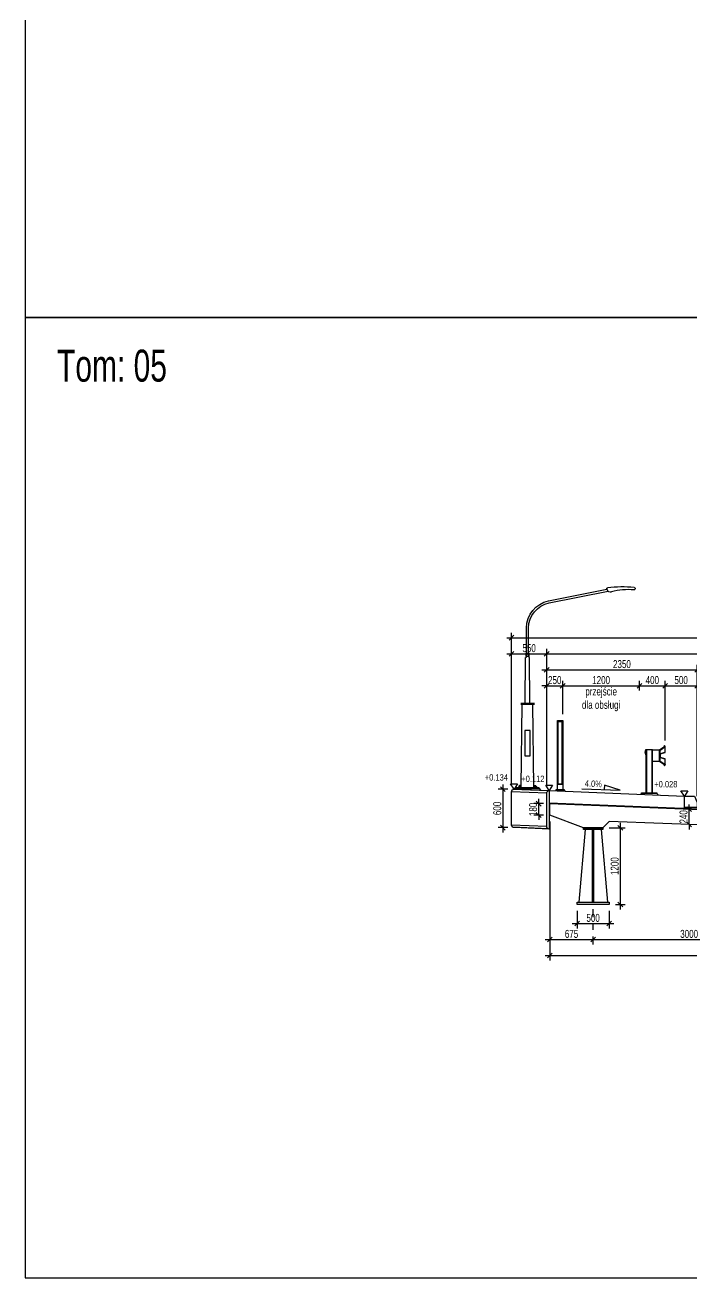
# Model space of a CAD drawing. Header units: metres. Extents: x -15 to 43, y -82 to 57.
# Drawn here: x -15 to -4.58, y -82.5 to -62.93 of the extents above; entities that cross this region are included whole.
import ezdxf
from ezdxf.enums import TextEntityAlignment as Align

# ---------------------------------------------------------------- set-up
doc = ezdxf.new("R2010")
doc.units = ezdxf.units.M
doc.header["$MEASUREMENT"] = 0
doc.linetypes.add('CENTER', pattern=[2, 1.25, -0.25, 0.25, -0.25])
doc.linetypes.add('HIDDEN', pattern=[0.375, 0.25, -0.125])
for name, color, linetype in [('AII_M_balustrady', 8, 'Continuous'), ('AII_M_bariery', 8, 'Continuous'), ('AII_M_izolacja', 8, 'Continuous'), ('AII_M_konstrukcja beton', 3, 'Continuous'), ('AII_M_konstrukcja stal', 8, 'Continuous'), ('AII_M_krawężnik', 9, 'Continuous'), ('AII_M_nawierzchnia', 9, 'Continuous'), ('AII_M_wymiary', 9, 'Continuous'), ('AII_M_wyposażenie', 8, 'Continuous')]:
    doc.layers.add(name, color=color, linetype=linetype)
doc.layers.add('AII_M_koty wysokościowe', color=1, linetype='Continuous', lineweight=18)
doc.layers.add('AII_M_osie główne', color=9, linetype='CENTER', lineweight=18)
doc.layers.add('AII_M_pomoc', color=30, linetype='Continuous', plot=False)
doc.styles.add('AII_norm.', font='CDMSIMPL.shx', dxfattribs={"width": 0.75, "bigfont": 'CDMBIGPL.shx'})
doc.styles.add('CDMSTYLE', font='CDMSIMPL.shx', dxfattribs={"width": 0.7, "bigfont": 'CDMBIGPL.shx'})
doc.dimstyles.new('A2_M50MM', dxfattribs={"dimscale": 0.05, "dimtxt": 2.5, "dimasz": 1.5, "dimexe": 1.5, "dimexo": 2, "dimgap": 0.5, "dimtad": 1, "dimdec": 0, "dimlfac": 1000, "dimrnd": 5, "dimzin": 9, "dimtxsty": 'AII_norm.', "dimblk": 'OBLIQUE', "dimcen": 2.5, "dimdle": 1.5, "dimclrd": 256, "dimclre": 256, "dimclrt": 1, "dimadec": 1, "dimazin": 2, "dimtfac": 1, "dimtdec": 0, "dimtix": 1, "dimtmove": 1, "dimatfit": 3, "dimfxl": 1, "dimtvp": 1, "dimtfillclr": 256, "dimtolj": 1, "dimtzin": 0, "dimarcsym": 0})

# ---------------------------------------------------------------- blocks, each defined once
blk = doc.blocks.new('Deska_0.6')
at = {"layer": 'AII_M_wyposażenie', "color": 0, "linetype": 'ByBlock', "lineweight": -2}
blk.add_lwpolyline([(0, 0), (0, -0.6, 0.414214), (0.04, -0.56), (0.04, -0.04, 0.414214)], format="xyb", close=True, dxfattribs=at)
blk = doc.blocks.new('Bariera')
at = {"color": 0, "linetype": 'ByBlock', "lineweight": -2}
for p, q in [((-0.165, 0.685), (-0.165, 0.505)), ((-0.069, 0.685), (-0.165, 0.685)), ((-0.161, 0.505), (-0.161, 0.685)), ((-0.05, 0.685), (-0.069, 0.685)), ((-0.054, 0.505), (-0.054, 0.685)), ((-0.05, 0.683), (-0.05, 0.687)), ((-0.05, 0.503), (-0.05, 0.683)), ((-0.042, 0.687), (-0.042, 0.013)), ((0.042, 0.687), (0.042, 0.013)), ((0.052, 0.689), (0.05, 0.687)), ((-0.165, 0.505), (-0.05, 0.505))]:
    blk.add_line(p, q, dxfattribs=at)
for points in [[(-0.25, 0.454), (-0.25, 0.538, -0.324981), (-0.245, 0.545), (-0.178, 0.566, 0.324981), (-0.173, 0.573), (-0.173, 0.593), (-0.173, 0.613, 0.324981), (-0.178, 0.62), (-0.245, 0.641, -0.324981), (-0.25, 0.648), (-0.25, 0.732, -0.15172), (-0.249, 0.736), (-0.239, 0.75), (-0.237, 0.748), (-0.246, 0.735, 0.15172), (-0.247, 0.731), (-0.247, 0.65, 0.324981), (-0.242, 0.644), (-0.175, 0.622, -0.324981), (-0.17, 0.615), (-0.17, 0.593), (-0.17, 0.571, -0.324981), (-0.175, 0.564), (-0.242, 0.542, 0.324981), (-0.247, 0.536), (-0.247, 0.455, 0.15172), (-0.246, 0.451), (-0.237, 0.438), (-0.239, 0.436), (-0.249, 0.45, -0.15172), (-0.25, 0.454, 0.15172), (-0.249, 0.45)], [(0.052, 0.689, -0.305469), (0.052, 0.605), (0.05, 0.607, 0.3), (0.05, 0.687, 0.425)]]:
    blk.add_lwpolyline(points, format="xyb", dxfattribs=at)
blk.add_lwpolyline([(-0.168, 0.685, -0.252386), (-0.165, 0.679), (-0.165, 0.507, -0.252386), (-0.168, 0.501), (-0.241, 0.453), (-0.244, 0.457), (-0.173, 0.504, 0.252386), (-0.17, 0.509), (-0.17, 0.677, 0.252386), (-0.173, 0.682), (-0.244, 0.729), (-0.241, 0.733)], format="xyb", close=True, dxfattribs=at)
blk.add_lwpolyline([(-0.05, 0.013), (-0.05, 0.687), (0.05, 0.687), (0.05, 0.013)], dxfattribs=at)
blk.add_lwpolyline([(-0.12, 0), (0.12, 0), (0.12, 0.013), (-0.12, 0.013)], close=True, dxfattribs=at)
blk = doc.blocks.new('Balustrada_1.1')
at = {"layer": 'AII_M_balustrady', "color": 0, "linetype": 'ByBlock', "lineweight": -2}
for points in [[(0.04, 0.01), (0.04, 1.09), (-0.04, 1.09), (-0.04, 0.01)], [(-0.04, 1.07), (0.04, 1.07)], [(-0.03, 0.1), (-0.03, 1.07)], [(0.03, 0.1), (0.03, 1.07)]]:
    blk.add_lwpolyline(points, dxfattribs=at)
for points in [[(-0.06, 0), (0.06, 0), (0.06, 0.01), (-0.06, 0.01)], [(-0.03, 0.09), (0.03, 0.09), (0.03, 0.1), (-0.03, 0.1)]]:
    blk.add_lwpolyline(points, close=True, dxfattribs=at)
blk = doc.blocks.new('Latarnia_0.6_4')
at = {"layer": 'AII_M_wyposażenie', "color": 0, "linetype": 'ByBlock', "lineweight": -2, "ltscale": 5, "extrusion": (0, 0, -1)}
for p, q in [((0.01, 2.964), (-0.899, 3.145)), ((0.003, 2.931), (-0.92, 3.116)), ((0.324, 2.153), (0.324, 2.54)), ((0.357, 2.152), (0.357, 2.54)), ((0.315, 2.143), (0.324, 2.153)), ((0.365, 2.143), (0.357, 2.152))]:
    blk.add_line(p, q, dxfattribs=at)
at = {"layer": 'AII_M_wyposażenie', "color": 0, "linetype": 'ByBlock', "lineweight": -2, "ltscale": 5}
for p, q in [((0.303, 1.368), (0.31, 2.077)), ((0.31, 2.077), (0.319, 2.077)), ((0.319, 2.099), (0.319, 2.077)), ((0.362, 2.099), (0.362, 2.077)), ((0.362, 2.077), (0.371, 2.077)), ((0.378, 1.368), (0.371, 2.077)), ((0.24, 0.06), (0.255, 1.348)), ((0.44, 0.06), (0.426, 1.348)), ((0.438, 0.041), (0.242, 0.041))]:
    blk.add_line(p, q, dxfattribs=at)
at = {"layer": 'AII_M_wyposażenie', "color": 0, "linetype": 'ByBlock', "lineweight": -2, "ltscale": 0.2}
for p, q in [((0.445, 1.368), (0.23, 1.368)), ((0.445, 1.348), (0.23, 1.348))]:
    blk.add_line(p, q, dxfattribs=at)
at = {"layer": 'AII_M_wyposażenie', "color": 0, "linetype": 'ByBlock', "lineweight": -2}
for p, q in [((0.245, 0.044), (0.195, 0.044)), ((0.195, 0.041), (0.195, 0.044)), ((0.197, 0.061), (0.197, 0.044)), ((0.197, 0.061), (0.243, 0.06)), ((0.213, 0.081), (0.208, 0.076)), ((0.208, 0.06), (0.208, 0.076)), ((0.227, 0.081), (0.213, 0.081)), ((0.232, 0.076), (0.227, 0.081)), ((0.232, 0.06), (0.232, 0.076)), ((0.243, 0.044), (0.243, 0.06)), ((0.245, 0.041), (0.245, 0.044)), ((0.435, 0.041), (0.435, 0.044)), ((0.435, 0.044), (0.485, 0.044)), ((0.483, 0.061), (0.437, 0.06)), ((0.437, 0.044), (0.437, 0.06)), ((0.448, 0.076), (0.453, 0.081)), ((0.448, 0.06), (0.448, 0.076)), ((0.453, 0.081), (0.467, 0.081)), ((0.467, 0.081), (0.472, 0.076)), ((0.472, 0.06), (0.472, 0.076)), ((0.483, 0.061), (0.483, 0.044)), ((0.485, 0.041), (0.485, 0.044))]:
    blk.add_line(p, q, dxfattribs=at)
blk.add_lwpolyline([(0, -0.6), (0.55, -0.578, 0.414214), (0.59, -0.538), (0.59, -0.018, 0.414214), (0.55, 0.022), (0, 0)], format="xyb", dxfattribs=at)
for points in [[(0.02, -0.005), (0.57, 0.017)], [(0.16, 0.031), (0.135, 0.005)], [(0.52, 0.031), (0.53, 0.021)], [(0.04, -0.04), (0.59, -0.018)], [(0.02, -0.595), (0.57, -0.573)]]:
    blk.add_lwpolyline(points, dxfattribs=at)
blk.add_lwpolyline([(0.16, 0.041), (0.52, 0.041), (0.52, 0.031), (0.16, 0.031)], close=True, dxfattribs=at)
at = {"layer": 'AII_M_wyposażenie', "color": 0, "linetype": 'ByBlock', "lineweight": -2, "elevation": 0}
blk.add_lwpolyline([(0.04, -0.56), (0.59, -0.538)], dxfattribs=at)
at = {"layer": 'AII_M_wyposażenie', "color": 0, "linetype": 'ByBlock', "lineweight": -2, "ltscale": 5}
for centre in [(0.324, 2.121), (0.356, 2.121)]:
    blk.add_circle(centre, 0.00534, dxfattribs=at)
for centre, radius, start, end in [((-1.324, 3.153), 0.0185, 95.8276, 277.0544), ((-0.918, 3.151), 0.0193, 343.5823, 72.9825), ((-0.075, 2.54), 0.432, 0, 78.6901), ((-0.075, 2.54), 0.399, 0, 78.6901)]:
    blk.add_arc(centre, radius, start, end, dxfattribs=at)
at = {"layer": 'AII_M_wyposażenie', "color": 0, "linetype": 'ByBlock', "lineweight": -2, "ltscale": 5, "extrusion": (0, 0, -1)}
for centre, radius, start, end in [((1.128, 1.218), 1.963, 84.2073, 96.3257), ((1.221, 2.139), 1, 84.2065, 104.45), ((0.953, 3.161), 0.0567, 196.5854, 288.7065)]:
    blk.add_arc(centre, radius, start, end, dxfattribs=at)
at = {"layer": 'AII_M_wyposażenie', "color": 0, "linetype": 'ByBlock', "lineweight": -2, "ltscale": 5}
for points in [[(0.315, 2.143), (0.365, 2.143), (0.365, 2.099), (0.315, 2.099)], [(0.297, 0.941), (0.382, 0.941), (0.382, 0.541), (0.297, 0.541)]]:
    blk.add_3dface(points, dxfattribs=at)
blk = doc.blocks.new('_OBLIQUE')
at = {"color": 0, "linetype": 'ByBlock'}
blk.add_line((-0.5, -0.5), (0.5, 0.5), dxfattribs=at)
blk = doc.blocks.new('*D8475')
at = {"layer": 'AII_M_wymiary', "lineweight": -2, "transparency": 16777216}
for p, q in [((-7.46, -74.8661), (-7.61, -74.8661)), ((-7.535, -74.7911), (-7.535, -75.5411)), ((-7.46, -75.4661), (-7.61, -75.4661))]:
    blk.add_line(p, q, dxfattribs=at)
at = {"layer": 'Defpoints', "color": 0, "lineweight": 25, "transparency": 16777216}
for p in [(-7.36, -74.8661), (-7.535, -75.4661), (-7.36, -75.4661)]:
    blk.add_point(p, dxfattribs=at)
at = {"layer": 'AII_M_wymiary', "lineweight": -2, "transparency": 16777216, "xscale": 0.07500000000000001, "yscale": 0.07500000000000001, "zscale": 0.07500000000000001}
for p, rotation in [((-7.535, -74.8661), 90), ((-7.535, -75.4661), 270)]:
    blk.add_blockref('_OBLIQUE', p, dxfattribs=dict(at, rotation=rotation))
at = {"layer": 'AII_M_wymiary', "color": 1, "lineweight": 25, "transparency": 16777216, "insert": (-7.6225, -75.1661), "char_height": 0.125, "attachment_point": 5, "rotation": 90, "style": 'AII_norm.'}
blk.add_mtext('\\A1;600', dxfattribs=at)
blk = doc.blocks.new('Spadek')
at = {"layer": 'AII_M_wymiary', "color": 0}
blk.add_lwpolyline([(-0.3, 0), (0.3, 0), (0.05, 0.07), (0.05, 0.07), (0.05, 0)], dxfattribs=at)
at = {"layer": 'AII_M_wymiary', "color": 1, "style": 'CDMSTYLE', "width": 0.8}
blk.add_attdef('SP', text='', height=0.1, rotation=360, dxfattribs=at).set_placement((-0.125, 0.035), align=Align.CENTER)
blk = doc.blocks.new('*D8481')
at = {"layer": 'AII_M_wymiary', "lineweight": -2, "transparency": 16777216}
for p, q in [((-5, -74.104), (-5, -73.175)), ((-4.5, -74.972), (-4.5, -73.175)), ((-5.075, -73.25), (-4.425, -73.25))]:
    blk.add_line(p, q, dxfattribs=at)
at = {"layer": 'Defpoints', "color": 0, "lineweight": 25, "transparency": 16777216}
for p in [(-4.5, -73.25), (-5, -74.204), (-4.5, -75.072)]:
    blk.add_point(p, dxfattribs=at)
at = {"layer": 'AII_M_wymiary', "lineweight": -2, "transparency": 16777216, "xscale": 0.07500000000000001, "yscale": 0.07500000000000001, "zscale": 0.07500000000000001, "rotation": 180}
blk.add_blockref('_OBLIQUE', (-5, -73.25), dxfattribs=at)
at = {"layer": 'AII_M_wymiary', "lineweight": -2, "transparency": 16777216, "xscale": 0.07500000000000001, "yscale": 0.07500000000000001, "zscale": 0.07500000000000001}
blk.add_blockref('_OBLIQUE', (-4.5, -73.25), dxfattribs=at)
at = {"layer": 'AII_M_wymiary', "color": 1, "lineweight": 25, "transparency": 16777216, "insert": (-4.75, -73.162), "char_height": 0.125, "attachment_point": 5, "style": 'AII_norm.'}
blk.add_mtext('\\A1;500', dxfattribs=at)
blk = doc.blocks.new('*D8482')
at = {"layer": 'AII_M_wymiary', "lineweight": -2, "transparency": 16777216}
for p, q in [((-5.4, -73.325), (-5.4, -73.175)), ((-5, -74.104), (-5, -73.175)), ((-5.475, -73.25), (-4.925, -73.25))]:
    blk.add_line(p, q, dxfattribs=at)
at = {"layer": 'Defpoints', "color": 0, "lineweight": 25, "transparency": 16777216}
for p in [(-5, -73.25), (-5.4, -73.425), (-5, -74.204)]:
    blk.add_point(p, dxfattribs=at)
at = {"layer": 'AII_M_wymiary', "lineweight": -2, "transparency": 16777216, "xscale": 0.07500000000000001, "yscale": 0.07500000000000001, "zscale": 0.07500000000000001, "rotation": 180}
blk.add_blockref('_OBLIQUE', (-5.4, -73.25), dxfattribs=at)
at = {"layer": 'AII_M_wymiary', "lineweight": -2, "transparency": 16777216, "xscale": 0.07500000000000001, "yscale": 0.07500000000000001, "zscale": 0.07500000000000001}
blk.add_blockref('_OBLIQUE', (-5, -73.25), dxfattribs=at)
at = {"layer": 'AII_M_wymiary', "color": 1, "lineweight": 25, "transparency": 16777216, "insert": (-5.2, -73.162), "char_height": 0.125, "attachment_point": 5, "style": 'AII_norm.'}
blk.add_mtext('\\A1;400', dxfattribs=at)
blk = doc.blocks.new('*D8483')
at = {"layer": 'AII_M_wymiary', "lineweight": -2, "transparency": 16777216}
for p, q in [((-6.6, -73.6925), (-6.6, -73.175)), ((-5.4, -73.325), (-5.4, -73.175)), ((-6.675, -73.25), (-5.325, -73.25))]:
    blk.add_line(p, q, dxfattribs=at)
at = {"layer": 'Defpoints', "color": 0, "lineweight": 25, "transparency": 16777216}
for p in [(-5.4, -73.25), (-5.4, -73.425), (-6.6, -73.7925)]:
    blk.add_point(p, dxfattribs=at)
at = {"layer": 'AII_M_wymiary', "lineweight": -2, "transparency": 16777216, "xscale": 0.07500000000000001, "yscale": 0.07500000000000001, "zscale": 0.07500000000000001, "rotation": 180}
blk.add_blockref('_OBLIQUE', (-6.6, -73.25), dxfattribs=at)
at = {"layer": 'AII_M_wymiary', "lineweight": -2, "transparency": 16777216, "xscale": 0.07500000000000001, "yscale": 0.07500000000000001, "zscale": 0.07500000000000001}
blk.add_blockref('_OBLIQUE', (-5.4, -73.25), dxfattribs=at)
at = {"layer": 'AII_M_wymiary', "color": 1, "lineweight": 25, "transparency": 16777216, "char_height": 0.125, "attachment_point": 5, "style": 'AII_norm.'}
for s, insert in [('\\A1;1200', (-6, -73.1625)), ('\\A1;przejście\\Pdla obsługi', (-6, -73.4625))]:
    blk.add_mtext(s, dxfattribs=dict(at, insert=insert))
blk = doc.blocks.new('*D8484')
at = {"layer": 'AII_M_wymiary', "lineweight": -2, "transparency": 16777216}
for p, q in [((-6.85, -74.8281), (-6.85, -73.175)), ((-6.6, -73.6925), (-6.6, -73.175)), ((-6.85, -73.25), (-6.925, -73.25)), ((-6.85, -73.25), (-6.6, -73.25)), ((-6.6, -73.25), (-6.525, -73.25))]:
    blk.add_line(p, q, dxfattribs=at)
at = {"layer": 'Defpoints', "color": 0, "lineweight": 25, "transparency": 16777216}
for p in [(-6.6, -73.25), (-6.6, -73.7925), (-6.85, -74.9281)]:
    blk.add_point(p, dxfattribs=at)
at = {"layer": 'AII_M_wymiary', "lineweight": -2, "transparency": 16777216, "xscale": 0.07500000000000001, "yscale": 0.07500000000000001, "zscale": 0.07500000000000001}
blk.add_blockref('_OBLIQUE', (-6.85, -73.25), dxfattribs=at)
at = {"layer": 'AII_M_wymiary', "lineweight": -2, "transparency": 16777216, "xscale": 0.07500000000000001, "yscale": 0.07500000000000001, "zscale": 0.07500000000000001, "rotation": 180}
blk.add_blockref('_OBLIQUE', (-6.6, -73.25), dxfattribs=at)
at = {"layer": 'AII_M_wymiary', "color": 1, "lineweight": 25, "transparency": 16777216, "insert": (-6.725, -73.1625), "char_height": 0.125, "attachment_point": 5, "style": 'AII_norm.'}
blk.add_mtext('\\A1;250', dxfattribs=at)
blk = doc.blocks.new('*D8487')
at = {"layer": 'AII_M_wymiary', "lineweight": -2, "transparency": 16777216}
for p, q in [((-6.85, -74.8281), (-6.85, -72.925)), ((-4.5, -74.9725), (-4.5, -72.925)), ((-6.925, -73), (-4.425, -73))]:
    blk.add_line(p, q, dxfattribs=at)
at = {"layer": 'Defpoints', "color": 0, "lineweight": 25, "transparency": 16777216}
for p in [(-4.5, -73), (-6.85, -74.9281), (-4.5, -75.0725)]:
    blk.add_point(p, dxfattribs=at)
at = {"layer": 'AII_M_wymiary', "lineweight": -2, "transparency": 16777216, "xscale": 0.07500000000000001, "yscale": 0.07500000000000001, "zscale": 0.07500000000000001, "rotation": 180}
blk.add_blockref('_OBLIQUE', (-6.85, -73), dxfattribs=at)
at = {"layer": 'AII_M_wymiary', "lineweight": -2, "transparency": 16777216, "xscale": 0.07500000000000001, "yscale": 0.07500000000000001, "zscale": 0.07500000000000001}
blk.add_blockref('_OBLIQUE', (-4.5, -73), dxfattribs=at)
at = {"layer": 'AII_M_wymiary', "color": 1, "lineweight": 25, "transparency": 16777216, "insert": (-5.675, -72.9125), "char_height": 0.125, "attachment_point": 5, "style": 'AII_norm.'}
blk.add_mtext('\\A1;2350', dxfattribs=at)
blk = doc.blocks.new('*D8490')
at = {"layer": 'AII_M_wymiary', "lineweight": -2, "transparency": 16777216}
for p, q in [((-6.925, -72.75), (6.675, -72.75)), ((-6.85, -74.8281), (-6.85, -72.675)), ((6.6, -74.866), (6.6, -72.675))]:
    blk.add_line(p, q, dxfattribs=at)
at = {"layer": 'Defpoints', "color": 0, "lineweight": 25, "transparency": 16777216}
for p in [(6.6, -72.75), (-6.85, -74.9281), (6.6, -74.966)]:
    blk.add_point(p, dxfattribs=at)
at = {"layer": 'AII_M_wymiary', "lineweight": -2, "transparency": 16777216, "xscale": 0.07500000000000001, "yscale": 0.07500000000000001, "zscale": 0.07500000000000001, "rotation": 180}
blk.add_blockref('_OBLIQUE', (-6.85, -72.75), dxfattribs=at)
at = {"layer": 'AII_M_wymiary', "lineweight": -2, "transparency": 16777216, "xscale": 0.07500000000000001, "yscale": 0.07500000000000001, "zscale": 0.07500000000000001}
blk.add_blockref('_OBLIQUE', (6.6, -72.75), dxfattribs=at)
at = {"layer": 'AII_M_wymiary', "color": 1, "lineweight": 25, "transparency": 16777216, "insert": (-0.125, -72.6625), "char_height": 0.125, "attachment_point": 5, "style": 'AII_norm.'}
blk.add_mtext('\\A1;13450', dxfattribs=at)
blk = doc.blocks.new('*D8491')
at = {"layer": 'AII_M_wymiary', "lineweight": -2, "transparency": 16777216}
for p, q in [((-7.475, -72.75), (-6.775, -72.75)), ((-7.4, -74.8061), (-7.4, -72.675)), ((-6.85, -74.8281), (-6.85, -72.675))]:
    blk.add_line(p, q, dxfattribs=at)
at = {"layer": 'Defpoints', "color": 0, "lineweight": 25, "transparency": 16777216}
for p in [(-6.85, -72.75), (-7.4, -74.9061), (-6.85, -74.9281)]:
    blk.add_point(p, dxfattribs=at)
at = {"layer": 'AII_M_wymiary', "lineweight": -2, "transparency": 16777216, "xscale": 0.07500000000000001, "yscale": 0.07500000000000001, "zscale": 0.07500000000000001, "rotation": 180}
blk.add_blockref('_OBLIQUE', (-7.4, -72.75), dxfattribs=at)
at = {"layer": 'AII_M_wymiary', "lineweight": -2, "transparency": 16777216, "xscale": 0.07500000000000001, "yscale": 0.07500000000000001, "zscale": 0.07500000000000001}
blk.add_blockref('_OBLIQUE', (-6.85, -72.75), dxfattribs=at)
at = {"layer": 'AII_M_wymiary', "color": 1, "lineweight": 25, "transparency": 16777216, "insert": (-7.125, -72.6625), "char_height": 0.125, "attachment_point": 5, "style": 'AII_norm.'}
blk.add_mtext('\\A1;550', dxfattribs=at)
blk = doc.blocks.new('*D8493')
at = {"layer": 'AII_M_wymiary', "lineweight": -2, "transparency": 16777216}
for p, q in [((-7.475, -72.5), (7.225, -72.5)), ((-7.4, -74.8061), (-7.4, -72.425)), ((7.15, -74.85225), (7.15, -72.425))]:
    blk.add_line(p, q, dxfattribs=at)
at = {"layer": 'Defpoints', "color": 0, "lineweight": 25, "transparency": 16777216}
for p in [(7.15, -72.5), (-7.4, -74.9061), (7.15, -74.95225)]:
    blk.add_point(p, dxfattribs=at)
at = {"layer": 'AII_M_wymiary', "lineweight": -2, "transparency": 16777216, "xscale": 0.07500000000000001, "yscale": 0.07500000000000001, "zscale": 0.07500000000000001, "rotation": 180}
blk.add_blockref('_OBLIQUE', (-7.4, -72.5), dxfattribs=at)
at = {"layer": 'AII_M_wymiary', "lineweight": -2, "transparency": 16777216, "xscale": 0.07500000000000001, "yscale": 0.07500000000000001, "zscale": 0.07500000000000001}
blk.add_blockref('_OBLIQUE', (7.15, -72.5), dxfattribs=at)
at = {"layer": 'AII_M_wymiary', "color": 1, "lineweight": 25, "transparency": 16777216, "insert": (-0.125, -72.4125), "char_height": 0.125, "attachment_point": 5, "style": 'AII_norm.'}
blk.add_mtext('\\A1;14550', dxfattribs=at)
blk = doc.blocks.new('00kota3')
at = {"layer": 'AII_M_koty wysokościowe', "color": 0, "linetype": 'Continuous', "lineweight": -2}
blk.add_lwpolyline([(1.08, 1.66), (-1.04, 1.66), (0, 0)], close=True, dxfattribs=at)
at = {"layer": 'AII_M_koty wysokościowe', "color": 0, "linetype": 'Continuous', "lineweight": -2, "style": 'CDMSTYLE', "width": 0.85}
blk.add_attdef('%%P000.000', (0.49, 2.69), '', height=2, dxfattribs=at)
blk = doc.blocks.new('*D8494')
at = {"layer": 'AII_M_wymiary', "lineweight": -2, "transparency": 16777216}
for p, q in [((-5.875, -75.468), (-5.625, -75.468)), ((-5.7, -76.743), (-5.7, -75.393)), ((-5.775, -76.668), (-5.625, -76.668))]:
    blk.add_line(p, q, dxfattribs=at)
at = {"layer": 'Defpoints', "color": 0, "lineweight": 25, "transparency": 16777216}
for p in [(-5.975, -75.468), (-5.7, -75.468), (-5.875, -76.668)]:
    blk.add_point(p, dxfattribs=at)
at = {"layer": 'AII_M_wymiary', "lineweight": -2, "transparency": 16777216, "xscale": 0.07500000000000001, "yscale": 0.07500000000000001, "zscale": 0.07500000000000001}
for p, rotation in [((-5.7, -75.468), 90), ((-5.7, -76.668), 270)]:
    blk.add_blockref('_OBLIQUE', p, dxfattribs=dict(at, rotation=rotation))
at = {"layer": 'AII_M_wymiary', "color": 1, "lineweight": 25, "transparency": 16777216, "insert": (-5.7875, -76.068), "char_height": 0.125, "attachment_point": 5, "rotation": 90, "style": 'AII_norm.'}
blk.add_mtext('\\A1;1200', dxfattribs=at)
blk = doc.blocks.new('*D8496')
at = {"layer": 'AII_M_wymiary', "lineweight": -2, "transparency": 16777216}
for p, q in [((-4.625, -75.178), (-4.625, -75.103)), ((-4.625, -75.418), (-4.625, -75.178)), ((-4.625, -75.418), (-4.625, -75.493))]:
    blk.add_line(p, q, dxfattribs=at)
at = {"layer": 'Defpoints', "color": 0, "lineweight": 25, "transparency": 16777216}
for p in [(-4.625, -75.178), (-4.625, -75.178), (-4.625, -75.418)]:
    blk.add_point(p, dxfattribs=at)
at = {"layer": 'AII_M_wymiary', "lineweight": -2, "transparency": 16777216, "xscale": 0.07500000000000001, "yscale": 0.07500000000000001, "zscale": 0.07500000000000001}
for p, rotation in [((-4.625, -75.178), 270), ((-4.625, -75.418), 90)]:
    blk.add_blockref('_OBLIQUE', p, dxfattribs=dict(at, rotation=rotation))
at = {"layer": 'AII_M_wymiary', "color": 1, "lineweight": 25, "transparency": 16777216, "insert": (-4.7125, -75.298), "char_height": 0.125, "attachment_point": 5, "rotation": 90, "style": 'AII_norm.'}
blk.add_mtext('\\A1;240', dxfattribs=at)
blk = doc.blocks.new('*D8503')
at = {"layer": 'AII_M_wymiary', "lineweight": -2, "transparency": 16777216}
for p, q in [((-6.375, -76.768), (-6.375, -77.039375)), ((-5.875, -76.768), (-5.875, -77.039375)), ((-6.45, -76.964375), (-5.8, -76.964375))]:
    blk.add_line(p, q, dxfattribs=at)
at = {"layer": 'Defpoints', "color": 0, "lineweight": 25, "transparency": 16777216}
for p in [(-6.375, -76.668), (-5.875, -76.668), (-5.875, -76.964375)]:
    blk.add_point(p, dxfattribs=at)
at = {"layer": 'AII_M_wymiary', "lineweight": -2, "transparency": 16777216, "xscale": 0.07500000000000001, "yscale": 0.07500000000000001, "zscale": 0.07500000000000001, "rotation": 180}
blk.add_blockref('_OBLIQUE', (-6.375, -76.964375), dxfattribs=at)
at = {"layer": 'AII_M_wymiary', "lineweight": -2, "transparency": 16777216, "xscale": 0.07500000000000001, "yscale": 0.07500000000000001, "zscale": 0.07500000000000001}
blk.add_blockref('_OBLIQUE', (-5.875, -76.964375), dxfattribs=at)
at = {"layer": 'AII_M_wymiary', "color": 1, "lineweight": 25, "transparency": 16777216, "insert": (-6.125, -76.876875), "char_height": 0.125, "attachment_point": 5, "style": 'AII_norm.'}
blk.add_mtext('\\A1;500', dxfattribs=at)
blk = doc.blocks.new('*D8508')
at = {"layer": 'AII_M_wymiary', "lineweight": -2, "transparency": 16777216}
for p, q in [((-6.8, -75.371), (-6.8, -77.289375)), ((-6.875, -77.214375), (-6.05, -77.214375))]:
    blk.add_line(p, q, dxfattribs=at)
at = {"layer": 'Defpoints', "color": 0, "lineweight": 25, "transparency": 16777216}
for p in [(-6.8, -75.271), (-6.125, -75.468), (-6.125, -77.214375)]:
    blk.add_point(p, dxfattribs=at)
at = {"layer": 'AII_M_wymiary', "lineweight": -2, "transparency": 16777216, "xscale": 0.07500000000000001, "yscale": 0.07500000000000001, "zscale": 0.07500000000000001, "rotation": 180}
blk.add_blockref('_OBLIQUE', (-6.8, -77.214375), dxfattribs=at)
at = {"layer": 'AII_M_wymiary', "lineweight": -2, "transparency": 16777216, "xscale": 0.07500000000000001, "yscale": 0.07500000000000001, "zscale": 0.07500000000000001}
blk.add_blockref('_OBLIQUE', (-6.125, -77.214375), dxfattribs=at)
at = {"layer": 'AII_M_wymiary', "color": 1, "lineweight": 25, "transparency": 16777216, "insert": (-6.4625, -77.126875), "char_height": 0.125, "attachment_point": 5, "style": 'AII_norm.'}
blk.add_mtext('\\A1;675', dxfattribs=at)
blk = doc.blocks.new('*D8509')
at = {"layer": 'AII_M_wymiary', "lineweight": -2, "transparency": 16777216}
blk.add_line((-6.2, -77.214375), (-3.05, -77.214375), dxfattribs=at)
at = {"layer": 'Defpoints', "color": 0, "lineweight": 25, "transparency": 16777216}
for p in [(-6.125, -77.289375), (-3.125, -77.214375), (-3.125, -77.289375)]:
    blk.add_point(p, dxfattribs=at)
at = {"layer": 'AII_M_wymiary', "lineweight": -2, "transparency": 16777216, "xscale": 0.07500000000000001, "yscale": 0.07500000000000001, "zscale": 0.07500000000000001, "rotation": 180}
blk.add_blockref('_OBLIQUE', (-6.125, -77.214375), dxfattribs=at)
at = {"layer": 'AII_M_wymiary', "lineweight": -2, "transparency": 16777216, "xscale": 0.07500000000000001, "yscale": 0.07500000000000001, "zscale": 0.07500000000000001}
blk.add_blockref('_OBLIQUE', (-3.125, -77.214375), dxfattribs=at)
at = {"layer": 'AII_M_wymiary', "color": 1, "lineweight": 25, "transparency": 16777216, "insert": (-4.625, -77.126875), "char_height": 0.125, "attachment_point": 5, "style": 'AII_norm.'}
blk.add_mtext('\\A1;3000', dxfattribs=at)
blk = doc.blocks.new('*D8514')
at = {"layer": 'AII_M_wymiary', "lineweight": -2, "transparency": 16777216}
for p, q in [((-6.8, -75.371), (-6.8, -77.539375)), ((6.55, -75.41625), (6.55, -77.539375)), ((-6.875, -77.464375), (6.625, -77.464375))]:
    blk.add_line(p, q, dxfattribs=at)
at = {"layer": 'Defpoints', "color": 0, "lineweight": 25, "transparency": 16777216}
for p in [(-6.8, -75.271), (6.55, -75.31625), (6.55, -77.464375)]:
    blk.add_point(p, dxfattribs=at)
at = {"layer": 'AII_M_wymiary', "lineweight": -2, "transparency": 16777216, "xscale": 0.07500000000000001, "yscale": 0.07500000000000001, "zscale": 0.07500000000000001, "rotation": 180}
blk.add_blockref('_OBLIQUE', (-6.8, -77.464375), dxfattribs=at)
at = {"layer": 'AII_M_wymiary', "lineweight": -2, "transparency": 16777216, "xscale": 0.07500000000000001, "yscale": 0.07500000000000001, "zscale": 0.07500000000000001}
blk.add_blockref('_OBLIQUE', (6.55, -77.464375), dxfattribs=at)
at = {"layer": 'AII_M_wymiary', "color": 1, "lineweight": 25, "transparency": 16777216, "insert": (-0.125, -77.376875), "char_height": 0.125, "attachment_point": 5, "style": 'AII_norm.'}
blk.add_mtext('\\A1;13350', dxfattribs=at)
blk = doc.blocks.new('*D8515')
at = {"layer": 'AII_M_wymiary', "lineweight": -2, "transparency": 16777216}
for p, q in [((-6.9, -75.091), (-7.05, -75.091)), ((-6.975, -75.091), (-6.975, -75.016)), ((-6.975, -75.271), (-6.975, -75.091)), ((-6.9, -75.271), (-7.05, -75.271)), ((-6.975, -75.271), (-6.975, -75.346))]:
    blk.add_line(p, q, dxfattribs=at)
at = {"layer": 'Defpoints', "color": 0, "lineweight": 25, "transparency": 16777216}
for p in [(-6.975, -75.091), (-6.8, -75.091), (-6.8, -75.271)]:
    blk.add_point(p, dxfattribs=at)
at = {"layer": 'AII_M_wymiary', "lineweight": -2, "transparency": 16777216, "xscale": 0.07500000000000001, "yscale": 0.07500000000000001, "zscale": 0.07500000000000001}
for p, rotation in [((-6.975, -75.091), 270), ((-6.975, -75.271), 90)]:
    blk.add_blockref('_OBLIQUE', p, dxfattribs=dict(at, rotation=rotation))
at = {"layer": 'AII_M_wymiary', "color": 1, "lineweight": 25, "transparency": 16777216, "insert": (-7.0625, -75.181), "char_height": 0.125, "attachment_point": 5, "rotation": 90, "style": 'AII_norm.'}
blk.add_mtext('\\A1;180', dxfattribs=at)

msp = doc.modelspace()

# ---------------------------------------------------------------- linework, layer by layer
at = {"layer": 'AII_M_balustrady', "color": 8, "lineweight": 25}
for points in [[(-6.7096, -74.8921), (-6.7, -74.8825)], [(-6.58, -74.8825), (-6.5646, -74.8979)]]:
    msp.add_lwpolyline(points, dxfattribs=at)
at = {"layer": 'AII_M_bariery', "color": 8, "lineweight": 25}
for points in [[(-5.3796, -74.9453), (-5.37, -74.9357)], [(-5.13, -74.9357), (-5.1096, -74.9561)]]:
    msp.add_lwpolyline(points, dxfattribs=at)
at = {"layer": 'AII_M_izolacja', "lineweight": 25}
msp.add_lwpolyline([(-6.81, -75.0806), (-4.2, -75.185), (0, -75.08), (4.2, -75.185), (6.56, -75.126)], dxfattribs=at)
at = {"layer": 'AII_M_izolacja', "linetype": 'HIDDEN', "lineweight": 25, "ltscale": 0.7, "const_width": 0.01, "flags": 128}
msp.add_lwpolyline([(-6.805, -75.291), (-6.805, -75.0858), (-4.2, -75.19), (0, -75.085), (4.2, -75.19), (6.555, -75.1311), (6.555, -75.3363)], dxfattribs=at)
at = {"layer": 'AII_M_konstrukcja beton', "lineweight": 25}
msp.add_lwpolyline([(-4.2, -75.435), (-5.875, -75.368), (-5.975, -75.468), (-6.275, -75.468), (-6.8, -75.271), (-6.8, -75.091), (-4.2, -75.195)], dxfattribs=at)
at = {"layer": 'AII_M_konstrukcja stal', "lineweight": 25}
msp.add_lwpolyline([(-5.975, -75.468), (-5.975, -75.498), (-6.117, -75.498), (-6.117, -76.628), (-5.875, -76.628), (-5.875, -76.668), (-6.375, -76.668), (-6.375, -76.628), (-6.133, -76.628), (-6.133, -75.498), (-6.275, -75.498), (-6.275, -75.468)], close=True, dxfattribs=at)
at = {"layer": 'AII_M_konstrukcja stal', "color": 1, "lineweight": 25}
for points in [[(-6.25, -75.498), (-6.35, -76.628)], [(-6, -75.498), (-5.9, -76.628)]]:
    msp.add_lwpolyline(points, dxfattribs=at)
at = {"layer": 'AII_M_krawężnik', "lineweight": 25}
msp.add_lwpolyline([(-4.5, -75.1525), (-4.7, -75.1525), (-4.7, -74.9725), (-4.54, -74.9725), (-4.5, -75.0725)], close=True, dxfattribs=at)
at = {"layer": 'AII_M_krawężnik', "color": 8, "lineweight": 25}
msp.add_lwpolyline([(-4.712, -75.1645), (-4.7, -75.1525)], dxfattribs=at)
at = {"layer": 'AII_M_nawierzchnia', "lineweight": 25}
msp.add_lwpolyline([(-6.81, -74.8881), (-4.7, -74.9725)], dxfattribs=at)
at = {"layer": 'AII_M_osie główne', "lineweight": 25, "ltscale": 0.1}
msp.add_lwpolyline([(-6.125, -77.2894), (-6.125, -75.368)], dxfattribs=at)
at = {"layer": 'AII_M_pomoc', "lineweight": 25}
for points in [[(-15, -67.5), (15, -67.5), (15, -52.5), (-15, -52.5)], [(-15, -82.5), (15, -82.5), (15, -67.5), (-15, -67.5)]]:
    msp.add_lwpolyline(points, close=True, dxfattribs=at)

# ---------------------------------------------------------------- block references
at = {"layer": 'AII_M_balustrady', "lineweight": 25, "xscale": -1}
msp.add_blockref('Balustrada_1.1', (-6.64, -74.8825), dxfattribs=at)
at = {"layer": 'AII_M_bariery', "lineweight": 25, "xscale": -1}
msp.add_blockref('Bariera', (-5.25, -74.9357), dxfattribs=at)
at = {"layer": 'AII_M_koty wysokościowe', "lineweight": 25}
ref = msp.add_blockref('00kota3', (-7.36, -74.8661), dxfattribs=dict(at, xscale=-0.05, yscale=0.05, zscale=0.05))
ref.add_attrib('%%P000.000', '+0.134', (-7.8177, -74.7315), dxfattribs={"color": 0, "linetype": 'Continuous', "lineweight": -2, "height": 0.1, "style": 'CDMSTYLE', "width": 0.85})
ref = msp.add_blockref('00kota3', (-6.81, -74.8881), dxfattribs=dict(at, xscale=-0.05, yscale=0.05, zscale=0.05))
ref.add_attrib('%%P000.000', '+0.112', (-7.2475, -74.7535), dxfattribs={"color": 0, "linetype": 'Continuous', "lineweight": -2, "height": 0.1, "style": 'CDMSTYLE', "width": 0.85})
ref = msp.add_blockref('00kota3', (-4.7, -74.9725), dxfattribs=dict(at, xscale=-0.05, yscale=0.05, zscale=0.05))
ref.add_attrib('%%P000.000', '+0.028', (-5.1699, -74.8379), dxfattribs={"color": 0, "linetype": 'Continuous', "lineweight": -2, "height": 0.1, "style": 'CDMSTYLE', "width": 0.85})
at = {"layer": 'AII_M_wymiary', "lineweight": 25, "rotation": 357.7093899573614}
msp.add_blockref('Spadek', (-6, -74.8705), dxfattribs=at).add_auto_attribs({'SP': '4.0%'})
at = {"layer": 'AII_M_wyposażenie', "lineweight": 25, "xscale": -1}
for name in ['Latarnia_0.6_4', 'Deska_0.6']:
    msp.add_blockref(name, (-6.81, -74.8881), dxfattribs=at)

# ---------------------------------------------------------------- texts
at = {"layer": 'AII_M_pomoc', "lineweight": 25, "style": 'CDMSTYLE', "width": 0.7}
msp.add_text('Tom: 05', height=0.5, dxfattribs=at).set_placement((-14.5, -68.5))

# ---------------------------------------------------------------- dimensions: what is measured, and where the dimension line sits
at = {"layer": 'AII_M_wymiary', "lineweight": 25}
for base, p1, p2, picture, middle in [((7.15, -72.5), (-7.4, -74.9061), (7.15, -74.9523), '*D8493', (-0.125, -72.4125)), ((-6.85, -72.75), (-7.4, -74.9061), (-6.85, -74.9281), '*D8491', (-7.125, -72.6625)), ((6.6, -72.75), (-6.85, -74.9281), (6.6, -74.966), '*D8490', (-0.125, -72.6625)), ((-4.5, -73), (-6.85, -74.9281), (-4.5, -75.0725), '*D8487', (-5.675, -72.9125)), ((-6.6, -73.25), (-6.85, -74.9281), (-6.6, -73.7925), '*D8484', (-6.725, -73.1625)), ((-5, -73.25), (-5.4, -73.425), (-5, -74.2039), '*D8482', (-5.2, -73.1625)), ((-4.5, -73.25), (-5, -74.2039), (-4.5, -75.0725), '*D8481', (-4.75, -73.1625)), ((6.55, -77.4644), (-6.8, -75.271), (6.55, -75.3162), '*D8514', (-0.125, -77.3769)), ((-5.875, -76.9644), (-6.375, -76.668), (-5.875, -76.668), '*D8503', (-6.125, -76.8769))]:
    dim = msp.add_linear_dim(base=base, p1=p1, p2=p2, dimstyle='A2_M50MM', dxfattribs=at)
    dim.commit()
    dim.dimension.update_dxf_attribs({"geometry": picture, "text_midpoint": middle})
dim = msp.add_linear_dim(base=(-5.4, -73.25), p1=(-6.6, -73.7925), p2=(-5.4, -73.425), text='<>\\Xprzejście\\Pdla obsługi', dimstyle='A2_M50MM', dxfattribs=at)
dim.commit()
dim.dimension.update_dxf_attribs({"geometry": '*D8483', "text_midpoint": (-6, -73.25)})
for base, p1, p2, picture, middle in [((-7.535, -75.4661), (-7.36, -74.8661), (-7.36, -75.4661), '*D8475', (-7.6225, -75.1661)), ((-6.975, -75.091), (-6.8, -75.271), (-6.8, -75.091), '*D8515', (-7.0625, -75.181)), ((-5.7, -75.468), (-5.875, -76.668), (-5.975, -75.468), '*D8494', (-5.7875, -76.068))]:
    dim = msp.add_linear_dim(base=base, p1=p1, p2=p2, angle=90, dimstyle='A2_M50MM', dxfattribs=at)
    dim.commit()
    dim.dimension.update_dxf_attribs({"geometry": picture, "text_midpoint": middle})
dim = msp.add_linear_dim(base=(-4.625, -75.178), p1=(-4.625, -75.418), p2=(-4.625, -75.178), angle=90, dimstyle='A2_M50MM', override={"dimse1": 1, "dimse2": 1}, dxfattribs=at)
dim.commit()
dim.dimension.update_dxf_attribs({"geometry": '*D8496', "text_midpoint": (-4.7125, -75.298)})
for base, p1, p2, override, picture, middle in [((-6.125, -77.2144), (-6.8, -75.271), (-6.125, -75.468), {"dimse2": 1}, '*D8508', (-6.4625, -77.1269)), ((-3.125, -77.2144), (-6.125, -77.2894), (-3.125, -77.2894), {"dimse1": 1, "dimse2": 1}, '*D8509', (-4.625, -77.1269))]:
    dim = msp.add_linear_dim(base=base, p1=p1, p2=p2, dimstyle='A2_M50MM', override=override, dxfattribs=at)
    dim.commit()
    dim.dimension.update_dxf_attribs({"geometry": picture, "text_midpoint": middle})

doc.saveas('drawing.dxf')
